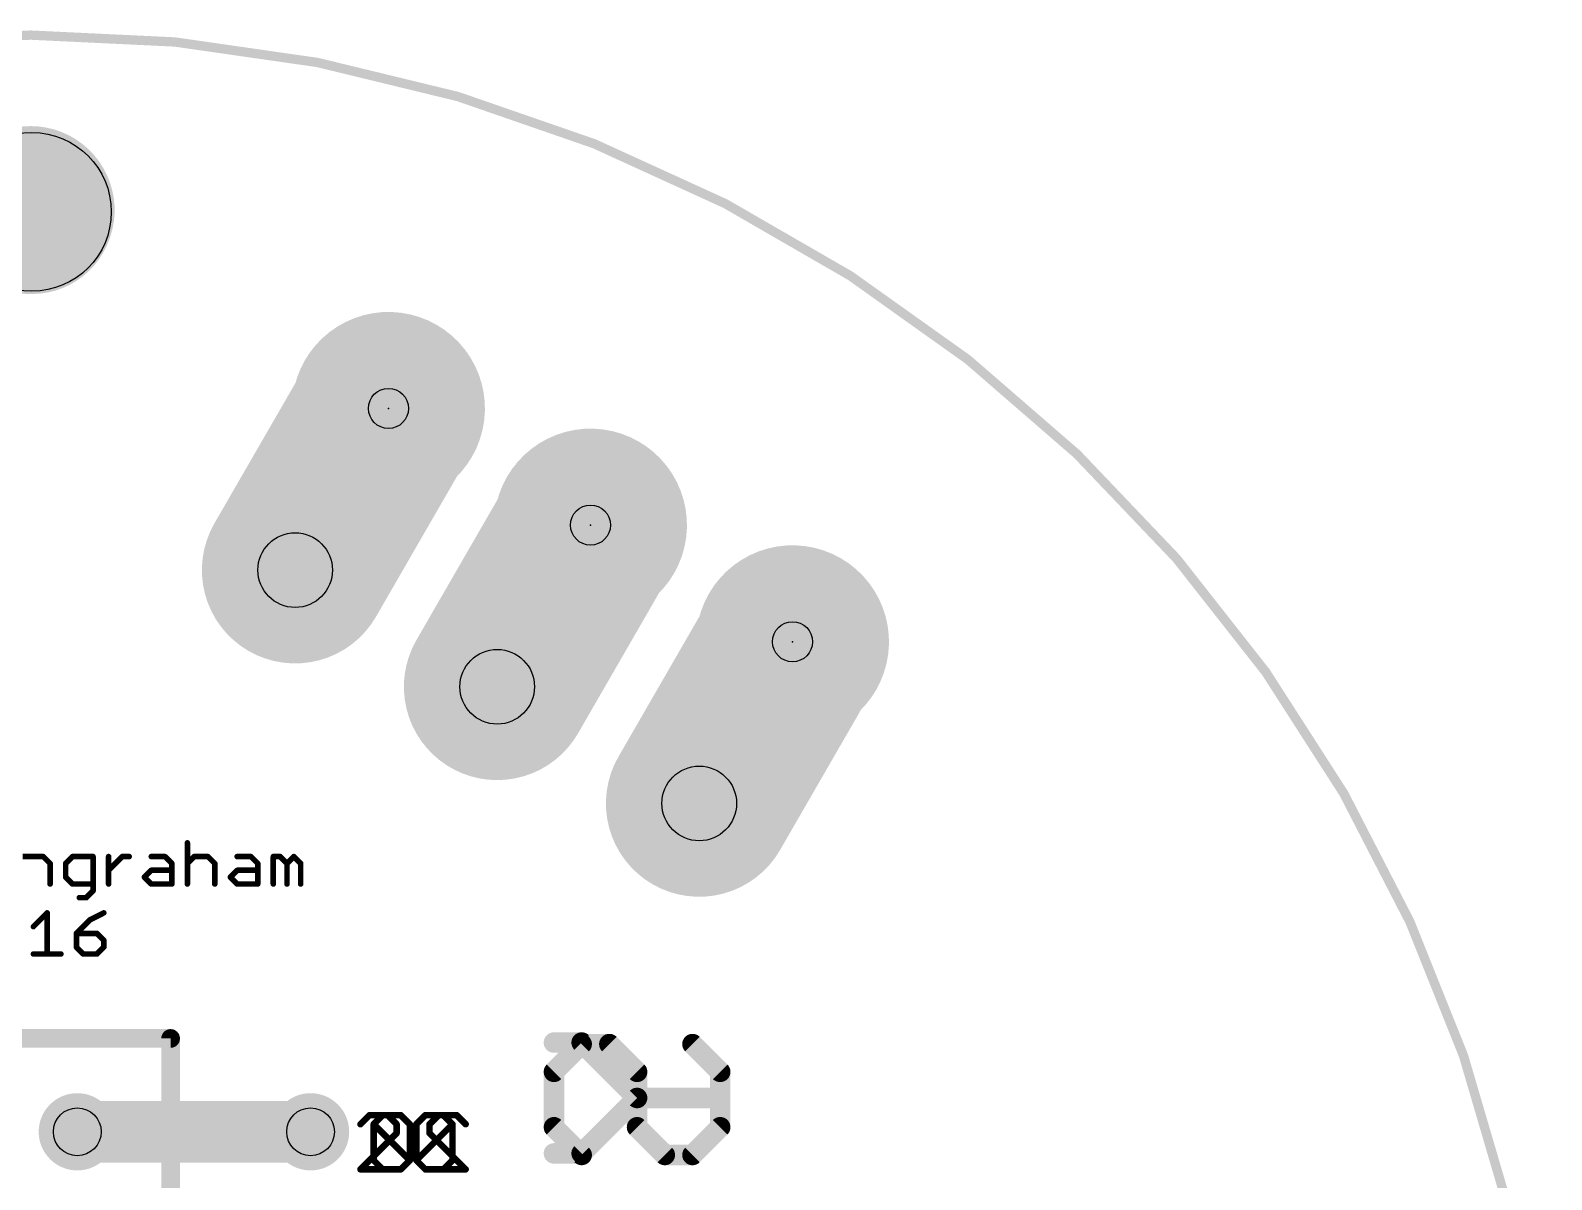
# Model space of a CAD drawing. Extents: x -41.4 to 41.4, y -41.4 to 41.4.
# Drawn here: x -0.01 to 41.4, y 10.13 to 41.4 of the extents above; entities that cross this region are included whole.
import ezdxf

# ---------------------------------------------------------------- set-up
doc = ezdxf.new("R2010")
doc.units = 0
for name, color, linetype in [('1', 22, 'CONTINUOUS'), ('16', 175, 'CONTINUOUS'), ('17', 82, 'CONTINUOUS'), ('18', 82, 'CONTINUOUS'), ('20', 7, 'CONTINUOUS'), ('21', 253, 'CONTINUOUS'), ('22', 253, 'CONTINUOUS'), ('23', 7, 'CONTINUOUS'), ('29', 253, 'CONTINUOUS'), ('30', 253, 'CONTINUOUS'), ('44', 253, 'CONTINUOUS')]:
    doc.layers.add(name, color=color, linetype=linetype)

# ---------------------------------------------------------------- blocks, each defined once
blk = doc.blocks.new('ROUNDP')
at = {"const_width": 0.5}
blk.add_lwpolyline([(0, -0.25, 1), (0, 0.25, 1), (0, -0.25)], format="xyb", dxfattribs=at)
blk = doc.blocks.new('OCTAGONV')
at = {"const_width": 0.5}
blk.add_lwpolyline([(-0.25, -0.1036), (-0.25, 0.1036), (-0.1036, 0.25), (0.1036, 0.25), (0.25, 0.1036), (0.25, -0.1036), (0.1036, -0.25), (-0.1036, -0.25), (-0.25, -0.1036), (-0.25, 0.1036)], dxfattribs=at)

msp = doc.modelspace()

# ---------------------------------------------------------------- linework, layer by layer
at = {"layer": '1'}
for points, const_width in [([(9.7407, 31.115), (7.2007, 26.7156)], 5.08), ([(12.7, 23.5406), (15.24, 27.94)], 5.08), ([(20.7393, 24.765), (18.1993, 20.3656)], 5.08), ([(7.62, 11.43), (1.27, 11.43)], 1.6764)]:
    msp.add_lwpolyline(points, dxfattribs=dict(at, const_width=const_width))
for points, const_width in [([(10.8406, 30.48, 1), (8.6409, 31.75)], 2.54), ([(16.3399, 27.305, 1), (14.1401, 28.575)], 2.54), ([(6.1009, 27.3506, 1), (8.3006, 26.0806)], 2.54), ([(21.8391, 24.13, 1), (19.6394, 25.4)], 2.54), ([(11.6001, 24.1756, 1), (13.7999, 22.9056)], 2.54), ([(17.0994, 21.0006, 1), (19.2991, 19.7306)], 2.54), ([(1.27, 11.8491, 1), (1.27, 11.0109)], 0.8382), ([(7.62, 11.0109, 1), (7.62, 11.8491)], 0.8382)]:
    msp.add_lwpolyline(points, format="xyb", dxfattribs=dict(at, const_width=const_width))
at = {"layer": '16'}
for points, const_width in [([(7.2007, 26.7156), (9.7407, 31.115)], 5.08), ([(15.24, 27.94), (12.7, 23.5406)], 5.08), ([(18.1993, 20.3656), (20.7393, 24.765)], 5.08), ([(1.27, 11.43), (7.62, 11.43)], 1.6764)]:
    msp.add_lwpolyline(points, dxfattribs=dict(at, const_width=const_width))
for points, const_width in [([(10.8406, 30.48, 1), (8.6409, 31.75)], 2.54), ([(16.3399, 27.305, 1), (14.1401, 28.575)], 2.54), ([(6.1009, 27.3506, 1), (8.3006, 26.0806)], 2.54), ([(21.8391, 24.13, 1), (19.6394, 25.4)], 2.54), ([(11.6001, 24.1756, 1), (13.7999, 22.9056)], 2.54), ([(17.0994, 21.0006, 1), (19.2991, 19.7306)], 2.54), ([(1.27, 11.8491, 1), (1.27, 11.0109)], 0.8382), ([(7.62, 11.0109, 1), (7.62, 11.8491)], 0.8382)]:
    msp.add_lwpolyline(points, format="xyb", dxfattribs=dict(at, const_width=const_width))
at = {"layer": '20', "const_width": 0.254}
msp.add_lwpolyline([(0, -41.275, 1), (0, 41.275, 1), (0, -41.275)], format="xyb", dxfattribs=at)
at = {"layer": '20'}
msp.add_circle((0.0356, 36.4639), 2.159, dxfattribs=at)
at = {"layer": '21'}
for points, const_width in [([(0, 34.3535, 1), (0, 38.6715, 1), (0, 34.3535)], 0.254), ([(4.3046, 19.2923, 1), (4.2284, 19.2923)], 0.0762), ([(0.3701, 18.9463, 1), (0.3162, 18.8925)], 0.0762), ([(0.3431, 18.8813, 1), (0.3431, 18.9575)], 0.0762), ([(0.5676, 18.733, 1), (0.4914, 18.733)], 0.0762), ([(0.5026, 18.706, 1), (0.5565, 18.7599)], 0.0762), ([(0.9913, 18.733, 1), (0.9151, 18.733)], 0.0762), ([(0.9263, 18.7599, 1), (0.9802, 18.706)], 0.0762), ([(1.1397, 18.9575, 1), (1.1397, 18.8813)], 0.0762), ([(1.1666, 18.8925, 1), (1.1127, 18.9463)], 0.0762), ([(1.737, 18.9194, 1), (1.6608, 18.9194)], 0.0762), ([(1.6989, 18.8813, 1), (1.6989, 18.9575)], 0.0762), ([(2.1607, 18.9194, 1), (2.0845, 18.9194)], 0.0762), ([(2.4955, 18.9575, 1), (2.4955, 18.8813)], 0.0762), ([(2.5224, 18.8925, 1), (2.4685, 18.9463)], 0.0762), ([(2.6819, 18.8813, 1), (2.6819, 18.9575)], 0.0762), ([(3.2835, 18.9575, 1), (3.2835, 18.8813)], 0.0762), ([(3.6833, 18.9463, 1), (3.6295, 18.8925)], 0.0762), ([(3.6564, 18.8813, 1), (3.6564, 18.9575)], 0.0762), ([(3.8809, 18.733, 1), (3.8047, 18.733)], 0.0762), ([(3.8159, 18.706, 1), (3.8698, 18.7599)], 0.0762), ([(4.2396, 18.7599, 1), (4.2935, 18.706)], 0.0762), ([(4.4529, 18.9575, 1), (4.4529, 18.8813)], 0.0762), ([(4.4799, 18.8925, 1), (4.426, 18.9463)], 0.0762), ([(4.8527, 18.9463, 1), (4.7989, 18.8925)], 0.0762), ([(4.8258, 18.8813, 1), (4.8258, 18.9575)], 0.0762), ([(5.0503, 18.733, 1), (4.9741, 18.733)], 0.0762), ([(4.9853, 18.706, 1), (5.0392, 18.7599)], 0.0762), ([(5.6223, 18.9575, 1), (5.6223, 18.8813)], 0.0762), ([(6.0221, 18.9463, 1), (5.9683, 18.8925)], 0.0762), ([(5.9952, 18.8813, 1), (5.9952, 18.9575)], 0.0762), ([(6.2197, 18.733, 1), (6.1435, 18.733)], 0.0762), ([(6.1547, 18.706, 1), (6.2086, 18.7599)], 0.0762), ([(6.6434, 18.9194, 1), (6.5672, 18.9194)], 0.0762), ([(6.6053, 18.9575, 1), (6.6053, 18.8813)], 0.0762), ([(6.8187, 18.9463, 1), (6.7648, 18.8925)], 0.0762), ([(6.7917, 18.8813, 1), (6.7917, 18.9575)], 0.0762), ([(6.9512, 18.7599, 1), (7.0051, 18.706)], 0.0762), ([(7.0163, 18.733, 1), (6.9401, 18.733)], 0.0762), ([(6.9512, 18.706, 1), (7.0051, 18.7599)], 0.0762), ([(7.1915, 18.9463, 1), (7.1376, 18.8925)], 0.0762), ([(7.1915, 18.8925, 1), (7.1376, 18.9463)], 0.0762), ([(7.3891, 18.733, 1), (7.3129, 18.733)], 0.0762), ([(7.3241, 18.706, 1), (7.378, 18.7599)], 0.0762), ([(0.9802, 18.3871, 1), (0.9263, 18.3332)], 0.0762), ([(0.9151, 18.3601, 1), (0.9913, 18.3601)], 0.0762), ([(1.1397, 18.2118, 1), (1.1397, 18.1356)], 0.0762), ([(1.1127, 18.1468, 1), (1.1666, 18.2006)], 0.0762), ([(1.6989, 18.1356, 1), (1.6989, 18.2118)], 0.0762), ([(2.0957, 18.5735, 1), (2.1496, 18.5196)], 0.0762), ([(3.1241, 18.3871, 1), (3.0702, 18.3332)], 0.0762), ([(3.0702, 18.3871, 1), (3.1241, 18.3332)], 0.0762), ([(3.2835, 18.5846, 1), (3.2835, 18.5084)], 0.0762), ([(3.2835, 18.2118, 1), (3.2835, 18.1356)], 0.0762), ([(3.3105, 18.5196, 1), (3.2566, 18.5735)], 0.0762), ([(3.2566, 18.1468, 1), (3.3105, 18.2006)], 0.0762), ([(3.8428, 18.5084, 1), (3.8428, 18.5846)], 0.0762), ([(3.8428, 18.1356, 1), (3.8428, 18.2118)], 0.0762), ([(5.4629, 18.3871, 1), (5.409, 18.3332)], 0.0762), ([(5.409, 18.3871, 1), (5.4629, 18.3332)], 0.0762), ([(5.6223, 18.5846, 1), (5.6223, 18.5084)], 0.0762), ([(5.6223, 18.2118, 1), (5.6223, 18.1356)], 0.0762), ([(5.6493, 18.5196, 1), (5.5954, 18.5735)], 0.0762), ([(5.5954, 18.1468, 1), (5.6493, 18.2006)], 0.0762), ([(6.1816, 18.5084, 1), (6.1816, 18.5846)], 0.0762), ([(6.1816, 18.1356, 1), (6.1816, 18.2118)], 0.0762), ([(0.4914, 18.1737, 1), (0.5676, 18.1737)], 0.0762), ([(1.3261, 17.839, 1), (1.3261, 17.7628)], 0.0762), ([(1.4856, 17.8278, 1), (1.5394, 17.7739)], 0.0762), ([(1.5125, 17.7628, 1), (1.5125, 17.839)], 0.0762), ([(1.6608, 17.9873, 1), (1.737, 17.9873)], 0.0762), ([(1.7259, 17.9603, 1), (1.672, 18.0142)], 0.0762), ([(2.0845, 18.1737, 1), (2.1607, 18.1737)], 0.0762), ([(3.8047, 18.1737, 1), (3.8809, 18.1737)], 0.0762), ([(4.2284, 18.1737, 1), (4.3046, 18.1737)], 0.0762), ([(4.9741, 18.1737, 1), (5.0503, 18.1737)], 0.0762), ([(6.1435, 18.1737, 1), (6.2197, 18.1737)], 0.0762), ([(6.5672, 18.1737, 1), (6.6434, 18.1737)], 0.0762), ([(6.9401, 18.1737, 1), (7.0163, 18.1737)], 0.0762), ([(7.3129, 18.1737, 1), (7.3891, 18.1737)], 0.0762), ([(0.4871, 17.3873, 1), (0.4109, 17.3873)], 0.0762), ([(0.476, 17.3603, 1), (0.4221, 17.4142)], 0.0762), ([(2.0083, 17.3532, 1), (1.9743, 17.4213)], 0.0762), ([(0.0493, 17.0413, 1), (0.1031, 16.9875)], 0.0762), ([(1.6014, 17.2349, 1), (1.6355, 17.1668)], 0.0762), ([(1.6454, 17.1739, 1), (1.5915, 17.2278)], 0.0762), ([(1.2837, 16.828, 1), (1.2075, 16.828)], 0.0762), ([(1.2456, 16.8661, 1), (1.2456, 16.7899)], 0.0762), ([(1.2187, 16.8549, 1), (1.2725, 16.801)], 0.0762), ([(1.8318, 16.8549, 1), (1.7779, 16.801)], 0.0762), ([(1.8049, 16.7899, 1), (1.8049, 16.8661)], 0.0762), ([(2.0294, 16.6416, 1), (1.9532, 16.6416)], 0.0762), ([(1.9644, 16.6146, 1), (2.0182, 16.6685)], 0.0762), ([(0.0762, 16.3068, 1), (0.0762, 16.2306)], 0.0762), ([(0.4109, 16.2687, 1), (0.4871, 16.2687)], 0.0762), ([(0.8219, 16.2306, 1), (0.8219, 16.3068)], 0.0762), ([(1.2725, 16.4821, 1), (1.2187, 16.4282)], 0.0762), ([(1.2075, 16.4551, 1), (1.2837, 16.4551)], 0.0762), ([(1.432, 16.3068, 1), (1.432, 16.2306)], 0.0762), ([(1.4051, 16.2418, 1), (1.459, 16.2956)], 0.0762), ([(1.7779, 16.2956, 1), (1.8318, 16.2418)], 0.0762), ([(1.8049, 16.2306, 1), (1.8049, 16.3068)], 0.0762), ([(1.9532, 16.4551, 1), (2.0294, 16.4551)], 0.0762), ([(2.0182, 16.4282, 1), (1.9644, 16.4821)], 0.0762), ([(3.937, 13.97, 1), (3.683, 13.97)], 0.254), ([(3.81, 13.843, 1), (3.81, 14.097)], 0.254), ([(14.2455, 13.9982, 1), (14.2455, 13.7188)], 0.2794), ([(15.0985, 13.9573, 1), (14.9009, 13.7597)], 0.2794), ([(14.9997, 13.7188, 1), (14.9997, 13.9982)], 0.2794), ([(16.5081, 12.4899, 1), (16.5081, 12.2105)], 0.2794), ([(16.6069, 12.2514, 1), (16.4093, 12.4489)], 0.2794), ([(16.4093, 12.2514, 1), (16.6069, 12.4489)], 0.2794), ([(18.7706, 12.2105, 1), (18.7706, 12.4899)], 0.2794), ([(8.9475, 11.6678, 1), (9.0103, 11.6049)], 0.0889), ([(9.2246, 11.9266, 1), (9.2246, 11.8377)], 0.0889), ([(9.2561, 11.8507, 1), (9.1932, 11.9135)], 0.0889), ([(9.7476, 11.9135, 1), (9.6847, 11.8507)], 0.0889), ([(9.7161, 11.8377, 1), (9.7161, 11.9266)], 0.0889), ([(10.0063, 11.6364, 1), (9.9174, 11.6364)], 0.0889), ([(9.9304, 11.6049, 1), (9.9933, 11.6678)], 0.0889), ([(10.4677, 11.6678, 1), (10.5305, 11.6049)], 0.0889), ([(10.5436, 11.6364, 1), (10.4547, 11.6364)], 0.0889), ([(10.7449, 11.9266, 1), (10.7449, 11.8377)], 0.0889), ([(10.7763, 11.8507, 1), (10.7134, 11.9135)], 0.0889), ([(11.2678, 11.9135, 1), (11.2049, 11.8507)], 0.0889), ([(11.2363, 11.8377, 1), (11.2363, 11.9266)], 0.0889), ([(11.5265, 11.6364, 1), (11.4376, 11.6364)], 0.0889), ([(11.5135, 11.6049, 1), (11.4507, 11.6678)], 0.0889), ([(11.4507, 11.6049, 1), (11.5135, 11.6678)], 0.0889), ([(9.9174, 11.3906, 1), (10.0063, 11.3906)], 0.0889), ([(9.9933, 11.3592, 1), (9.9304, 11.4221)], 0.0889), ([(14.2455, 10.9815, 1), (14.2455, 10.7021)], 0.2794), ([(14.9009, 10.9406, 1), (15.0985, 10.743)], 0.2794), ([(14.9997, 10.7021, 1), (14.9997, 10.9815)], 0.2794), ([(8.9789, 10.4521, 1), (8.9789, 10.3632)], 0.0889), ([(8.9475, 10.4391, 1), (9.0103, 10.3762)], 0.0889), ([(9.9619, 10.3632, 1), (9.9619, 10.4521)], 0.0889), ([(10.5305, 10.6848, 1), (10.4677, 10.622)], 0.0889), ([(10.4677, 10.6848, 1), (10.5305, 10.622)], 0.0889), ([(10.4547, 10.6534, 1), (10.5436, 10.6534)], 0.0889), ([(10.7449, 10.4521, 1), (10.7449, 10.3632)], 0.0889), ([(10.7134, 10.3762, 1), (10.7763, 10.4391)], 0.0889), ([(11.2049, 10.4391, 1), (11.2678, 10.3762)], 0.0889), ([(11.2363, 10.3632, 1), (11.2363, 10.4521)], 0.0889), ([(11.4376, 10.6534, 1), (11.5265, 10.6534)], 0.0889), ([(11.5135, 10.622, 1), (11.4507, 10.6848)], 0.0889)]:
    msp.add_lwpolyline(points, format="xyb", dxfattribs=dict(at, const_width=const_width))
for points, const_width in [([(4.2665, 19.2923), (4.2665, 18.1737)], 0.1524), ([(-0.2162, 18.9194), (0.3431, 18.9194)], 0.1524), ([(0.3431, 18.9194), (0.5295, 18.733)], 0.1524), ([(0.5295, 18.733), (0.5295, 18.1737)], 0.1524), ([(1.1397, 18.9194), (0.9532, 18.733)], 0.1524), ([(0.9532, 18.733), (0.9532, 18.3601)], 0.1524), ([(1.6989, 18.9194), (1.1397, 18.9194)], 0.1524), ([(1.6989, 17.9873), (1.6989, 18.9194)], 0.1524), ([(2.1226, 18.1737), (2.1226, 18.9194)], 0.1524), ([(2.1226, 18.5465), (2.4955, 18.9194)], 0.1524), ([(2.4955, 18.9194), (2.6819, 18.9194)], 0.1524), ([(3.2835, 18.9194), (3.6564, 18.9194)], 0.1524), ([(3.6564, 18.9194), (3.8428, 18.733)], 0.1524), ([(3.8428, 18.733), (3.8428, 18.1737)], 0.1524), ([(4.2665, 18.733), (4.4529, 18.9194)], 0.1524), ([(4.4529, 18.9194), (4.8258, 18.9194)], 0.1524), ([(4.8258, 18.9194), (5.0122, 18.733)], 0.1524), ([(5.0122, 18.733), (5.0122, 18.1737)], 0.1524), ([(5.6223, 18.9194), (5.9952, 18.9194)], 0.1524), ([(5.9952, 18.9194), (6.1816, 18.733)], 0.1524), ([(6.1816, 18.733), (6.1816, 18.1737)], 0.1524), ([(6.6053, 18.1737), (6.6053, 18.9194)], 0.1524), ([(6.6053, 18.9194), (6.7917, 18.9194)], 0.1524), ([(6.7917, 18.9194), (6.9782, 18.733)], 0.1524), ([(6.9782, 18.733), (7.1646, 18.9194)], 0.1524), ([(6.9782, 18.733), (6.9782, 18.1737)], 0.1524), ([(7.1646, 18.9194), (7.351, 18.733)], 0.1524), ([(7.351, 18.733), (7.351, 18.1737)], 0.1524), ([(0.9532, 18.3601), (1.1397, 18.1737)], 0.1524), ([(1.1397, 18.1737), (1.6989, 18.1737)], 0.1524), ([(3.0971, 18.3601), (3.2835, 18.5465)], 0.1524), ([(3.2835, 18.1737), (3.0971, 18.3601)], 0.1524), ([(3.2835, 18.5465), (3.8428, 18.5465)], 0.1524), ([(3.8428, 18.1737), (3.2835, 18.1737)], 0.1524), ([(5.4359, 18.3601), (5.6223, 18.5465)], 0.1524), ([(5.6223, 18.1737), (5.4359, 18.3601)], 0.1524), ([(5.6223, 18.5465), (6.1816, 18.5465)], 0.1524), ([(6.1816, 18.1737), (5.6223, 18.1737)], 0.1524), ([(1.3261, 17.8009), (1.5125, 17.8009)], 0.1524), ([(1.5125, 17.8009), (1.6989, 17.9873)], 0.1524), ([(0.0762, 17.0144), (0.449, 17.3873)], 0.1524), ([(0.449, 17.3873), (0.449, 16.2687)], 0.1524), ([(1.9913, 17.3873), (1.6184, 17.2008)], 0.1524), ([(1.6184, 17.2008), (1.2456, 16.828)], 0.1524), ([(1.2456, 16.828), (1.2456, 16.4551)], 0.1524), ([(1.8049, 16.828), (1.2456, 16.828)], 0.1524), ([(1.9913, 16.6416), (1.8049, 16.828)], 0.1524), ([(1.9913, 16.4551), (1.9913, 16.6416)], 0.1524), ([(0.0762, 16.2687), (0.8219, 16.2687)], 0.1524), ([(1.2456, 16.4551), (1.432, 16.2687)], 0.1524), ([(1.432, 16.2687), (1.8049, 16.2687)], 0.1524), ([(1.8049, 16.2687), (1.9913, 16.4551)], 0.1524), ([(3.81, 13.97), (-3.81, 13.97)], 0.508), ([(3.81, -13.97), (3.81, 13.97)], 0.508), ([(14.9997, 13.8585), (14.2455, 13.8585)], 0.5588), ([(16.5081, 12.3502), (14.9997, 13.8585)], 0.5588), ([(14.9997, 10.8418), (16.5081, 12.3502)], 0.5588), ([(16.5081, 12.3502), (18.7706, 12.3502)], 0.5588), ([(9.2246, 11.8821), (8.9789, 11.6364)], 0.1778), ([(9.7161, 11.8821), (9.2246, 11.8821)], 0.1778), ([(9.9619, 11.6364), (9.7161, 11.8821)], 0.1778), ([(9.9619, 11.3906), (9.9619, 11.6364)], 0.1778), ([(10.4991, 11.6364), (10.7449, 11.8821)], 0.1778), ([(10.4991, 10.6534), (10.4991, 11.6364)], 0.1778), ([(10.4991, 10.6534), (11.4821, 11.6364)], 0.1778), ([(10.7449, 11.8821), (11.2363, 11.8821)], 0.1778), ([(11.2363, 11.8821), (11.4821, 11.6364)], 0.1778), ([(11.4821, 11.6364), (11.4821, 10.6534)], 0.1778), ([(8.9789, 10.4077), (9.9619, 11.3906)], 0.1778), ([(14.2455, 10.8418), (14.9997, 10.8418)], 0.5588), ([(9.9619, 10.4077), (8.9789, 10.4077)], 0.1778), ([(10.7449, 10.4077), (10.4991, 10.6534)], 0.1778), ([(11.2363, 10.4077), (10.7449, 10.4077)], 0.1778), ([(11.4821, 10.6534), (11.2363, 10.4077)], 0.1778)]:
    msp.add_lwpolyline(points, dxfattribs=dict(at, const_width=const_width))
at = {"layer": '22'}
for points, const_width in [([(-3.81, 13.97), (3.81, 13.97)], 0.508), ([(3.81, 13.97), (3.81, -13.97)], 0.508), ([(14.2455, 13.062), (14.9997, 13.8162)], 0.5588), ([(14.9997, 13.8162), (15.7539, 13.8162)], 0.5588), ([(15.7539, 13.8162), (16.5081, 13.062)], 0.5588), ([(18.7706, 13.062), (18.0164, 13.8162)], 0.5588), ([(14.2455, 11.5537), (14.2455, 13.062)], 0.5588), ([(16.5081, 13.062), (16.5081, 11.5537)], 0.5588), ([(18.7706, 11.5537), (18.7706, 13.062)], 0.5588), ([(9.5841, 11.8821), (9.3383, 11.6364)], 0.1778), ([(9.3383, 11.6364), (9.3383, 10.6534)], 0.1778), ([(10.3213, 10.6534), (9.3383, 11.6364)], 0.1778), ([(10.0756, 11.8821), (9.5841, 11.8821)], 0.1778), ([(10.3213, 11.6364), (10.0756, 11.8821)], 0.1778), ([(10.3213, 10.6534), (10.3213, 11.6364)], 0.1778), ([(10.8586, 11.6364), (11.1043, 11.8821)], 0.1778), ([(10.8586, 11.3906), (10.8586, 11.6364)], 0.1778), ([(11.1043, 11.8821), (11.5958, 11.8821)], 0.1778), ([(11.5958, 11.8821), (11.8415, 11.6364)], 0.1778), ([(14.9997, 10.7995), (14.2455, 11.5537)], 0.5588), ([(16.5081, 11.5537), (17.2622, 10.7995)], 0.5588), ([(18.0164, 10.7995), (18.7706, 11.5537)], 0.5588), ([(11.8415, 10.4077), (10.8586, 11.3906)], 0.1778), ([(17.2622, 10.7995), (18.0164, 10.7995)], 0.5588), ([(9.3383, 10.6534), (9.5841, 10.4077)], 0.1778), ([(9.5841, 10.4077), (10.0756, 10.4077)], 0.1778), ([(10.0756, 10.4077), (10.3213, 10.6534)], 0.1778), ([(10.8586, 10.4077), (11.8415, 10.4077)], 0.1778)]:
    msp.add_lwpolyline(points, dxfattribs=dict(at, const_width=const_width))
for points, const_width in [([(3.937, 13.97, 1), (3.683, 13.97)], 0.254), ([(3.81, 13.843, 1), (3.81, 14.097)], 0.254), ([(14.9997, 13.9559, 1), (14.9997, 13.6765)], 0.2794), ([(15.0985, 13.7174, 1), (14.9009, 13.915)], 0.2794), ([(15.8527, 13.915, 1), (15.6551, 13.7174)], 0.2794), ([(15.7539, 13.6765, 1), (15.7539, 13.9559)], 0.2794), ([(18.1152, 13.915, 1), (17.9176, 13.7174)], 0.2794), ([(14.3852, 13.062, 1), (14.1058, 13.062)], 0.2794), ([(14.1468, 13.1608, 1), (14.3443, 12.9632)], 0.2794), ([(16.6478, 13.062, 1), (16.3684, 13.062)], 0.2794), ([(16.4093, 12.9632, 1), (16.6069, 13.1608)], 0.2794), ([(18.9103, 13.062, 1), (18.6309, 13.062)], 0.2794), ([(18.6718, 12.9632, 1), (18.8694, 13.1608)], 0.2794), ([(9.3698, 11.6678, 1), (9.3069, 11.6049)], 0.0889), ([(9.3069, 11.6678, 1), (9.3698, 11.6049)], 0.0889), ([(9.3828, 11.6364, 1), (9.2939, 11.6364)], 0.0889), ([(9.5841, 11.9266, 1), (9.5841, 11.8377)], 0.0889), ([(9.6155, 11.8507, 1), (9.5527, 11.9135)], 0.0889), ([(10.107, 11.9135, 1), (10.0441, 11.8507)], 0.0889), ([(10.0756, 11.8377, 1), (10.0756, 11.9266)], 0.0889), ([(10.3658, 11.6364, 1), (10.2769, 11.6364)], 0.0889), ([(10.2899, 11.6049, 1), (10.3527, 11.6678)], 0.0889), ([(10.8271, 11.6678, 1), (10.89, 11.6049)], 0.0889), ([(10.903, 11.6364, 1), (10.8141, 11.6364)], 0.0889), ([(11.1043, 11.9266, 1), (11.1043, 11.8377)], 0.0889), ([(11.1357, 11.8507, 1), (11.0729, 11.9135)], 0.0889), ([(11.6272, 11.9135, 1), (11.5644, 11.8507)], 0.0889), ([(11.5958, 11.8377, 1), (11.5958, 11.9266)], 0.0889), ([(11.8101, 11.6049, 1), (11.873, 11.6678)], 0.0889), ([(14.1058, 11.5537, 1), (14.3852, 11.5537)], 0.2794), ([(14.3443, 11.6524, 1), (14.1468, 11.4549)], 0.2794), ([(16.6069, 11.6524, 1), (16.4093, 11.4549)], 0.2794), ([(16.3684, 11.5537, 1), (16.6478, 11.5537)], 0.2794), ([(18.6309, 11.5537, 1), (18.9103, 11.5537)], 0.2794), ([(18.8694, 11.4549, 1), (18.6718, 11.6524)], 0.2794), ([(10.89, 11.4221, 1), (10.8271, 11.3592)], 0.0889), ([(10.8141, 11.3906, 1), (10.903, 11.3906)], 0.0889), ([(14.9009, 10.7007, 1), (15.0985, 10.8983)], 0.2794), ([(17.2622, 10.9392, 1), (17.2622, 10.6598)], 0.2794), ([(17.1635, 10.7007, 1), (17.361, 10.8983)], 0.2794), ([(17.9176, 10.8983, 1), (18.1152, 10.7007)], 0.2794), ([(18.0164, 10.6598, 1), (18.0164, 10.9392)], 0.2794), ([(9.3698, 10.6848, 1), (9.3069, 10.622)], 0.0889), ([(9.2939, 10.6534, 1), (9.3828, 10.6534)], 0.0889), ([(9.5841, 10.4521, 1), (9.5841, 10.3632)], 0.0889), ([(9.5527, 10.3762, 1), (9.6155, 10.4391)], 0.0889), ([(10.0441, 10.4391, 1), (10.107, 10.3762)], 0.0889), ([(10.0756, 10.3632, 1), (10.0756, 10.4521)], 0.0889), ([(10.2769, 10.6534, 1), (10.3658, 10.6534)], 0.0889), ([(10.3527, 10.622, 1), (10.2899, 10.6848)], 0.0889), ([(10.2899, 10.622, 1), (10.3527, 10.6848)], 0.0889), ([(10.8586, 10.4521, 1), (10.8586, 10.3632)], 0.0889), ([(11.8101, 10.3762, 1), (11.873, 10.4391)], 0.0889), ([(11.8415, 10.3632, 1), (11.8415, 10.4521)], 0.0889)]:
    msp.add_lwpolyline(points, format="xyb", dxfattribs=dict(at, const_width=const_width))
at = {"layer": '23'}
for p in [(9.7407, 31.115), (15.24, 27.94), (20.7393, 24.765)]:
    msp.add_point(p, dxfattribs=at)
at = {"layer": '29', "const_width": 2.2352}
msp.add_lwpolyline([(0.0356, 35.3463, 1), (0.0356, 37.5815, 1), (0.0356, 35.3463)], format="xyb", dxfattribs=at)
at = {"layer": '30', "const_width": 2.2352}
msp.add_lwpolyline([(0.0356, 35.3463, 1), (0.0356, 37.5815, 1), (0.0356, 35.3463)], format="xyb", dxfattribs=at)
at = {"layer": '44'}
for centre, radius in [((9.7407, 31.115), 0.545), ((15.24, 27.94), 0.545), ((7.2007, 26.7156), 1.016), ((20.7393, 24.765), 0.545), ((12.7, 23.5406), 1.016), ((18.1993, 20.3656), 1.016), ((1.27, 11.43), 0.65), ((7.62, 11.43), 0.65)]:
    msp.add_circle(centre, radius, dxfattribs=at)

# ---------------------------------------------------------------- block references
at = {"layer": '17', "xscale": 5.1, "yscale": 5.1, "rotation": 240}
for p in [(9.7407, 31.115), (9.7407, 31.115), (15.24, 27.94), (15.24, 27.94), (20.7393, 24.765), (20.7393, 24.765)]:
    msp.add_blockref('ROUNDP', p, dxfattribs=at)
at = {"layer": '17', "xscale": 1.95, "yscale": 1.95}
for p in [(1.27, 11.43), (1.27, 11.43), (7.62, 11.43), (7.62, 11.43)]:
    msp.add_blockref('ROUNDP', p, dxfattribs=at)
at = {"layer": '18', "xscale": 3.048, "yscale": 3.048}
for p in [(7.2007, 26.7156), (7.2007, 26.7156), (12.7, 23.5406), (12.7, 23.5406), (18.1993, 20.3656), (18.1993, 20.3656)]:
    msp.add_blockref('OCTAGONV', p, dxfattribs=at)
at = {"layer": '29', "xscale": 5.2524, "yscale": 5.2524, "rotation": 240}
for p in [(9.7407, 31.115), (15.24, 27.94), (20.7393, 24.765)]:
    msp.add_blockref('ROUNDP', p, dxfattribs=at)
at = {"layer": '29'}
for name, p, xscale, yscale in [('OCTAGONV', (7.2007, 26.7156), 3.2004, 3.2004), ('OCTAGONV', (12.7, 23.5406), 3.2004, 3.2004), ('OCTAGONV', (18.1993, 20.3656), 3.2004, 3.2004), ('ROUNDP', (1.27, 11.43), 2.1024, 2.1024), ('ROUNDP', (7.62, 11.43), 2.1024, 2.1024)]:
    msp.add_blockref(name, p, dxfattribs=dict(at, xscale=xscale, yscale=yscale))
at = {"layer": '30', "xscale": 5.2524, "yscale": 5.2524, "rotation": 240}
for p in [(9.7407, 31.115), (15.24, 27.94), (20.7393, 24.765)]:
    msp.add_blockref('ROUNDP', p, dxfattribs=at)
at = {"layer": '30'}
for name, p, xscale, yscale in [('OCTAGONV', (7.2007, 26.7156), 3.2004, 3.2004), ('OCTAGONV', (12.7, 23.5406), 3.2004, 3.2004), ('OCTAGONV', (18.1993, 20.3656), 3.2004, 3.2004), ('ROUNDP', (1.27, 11.43), 2.1024, 2.1024), ('ROUNDP', (7.62, 11.43), 2.1024, 2.1024)]:
    msp.add_blockref(name, p, dxfattribs=dict(at, xscale=xscale, yscale=yscale))

doc.saveas('drawing.dxf')
